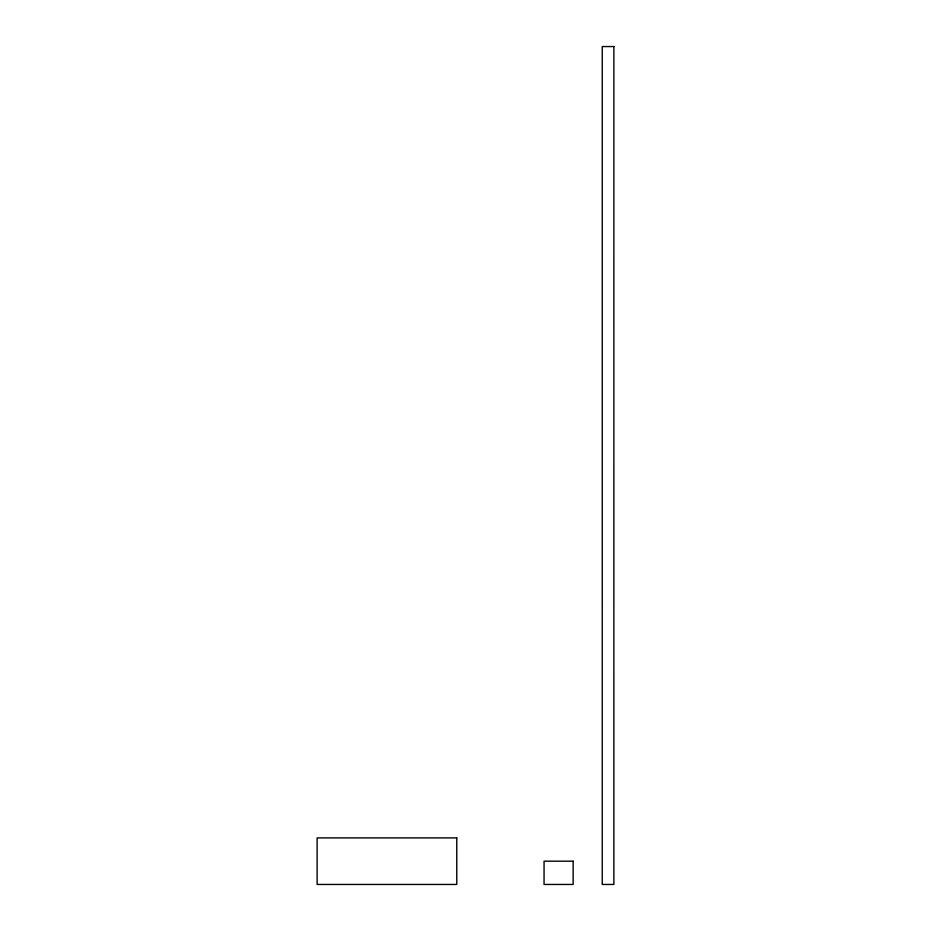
<?xml version="1.0" encoding="UTF-8"?>
<svg xmlns="http://www.w3.org/2000/svg" width="931" height="931" viewBox="0 0 931 931"><rect width="100%" height="100%" fill="white"/><g stroke="black" fill="none" stroke-linecap="round" stroke-linejoin="round"><path stroke-width="1.4" d="M613.866 46.55L602.252 46.55L602.241 884.45L613.866 884.45L613.878 46.55M456.772 837.9L317.122 837.9L317.122 884.45L456.772 884.45L456.772 837.9M573.147 861.175L544.053 861.175L544.053 884.45L573.147 884.45L573.147 861.175"/></g></svg>
